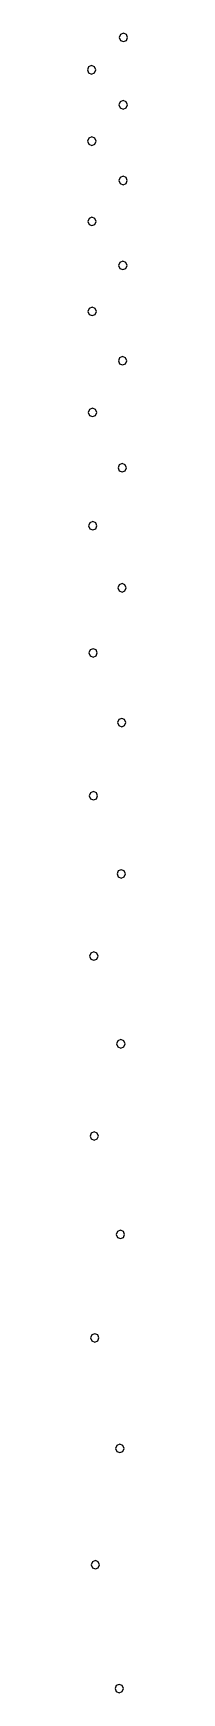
# Model space of a CAD drawing. Header units: metres. Extents: x -8 to 4, y 8 to 498.
import ezdxf

# ---------------------------------------------------------------- set-up
doc = ezdxf.new("R2010")
doc.units = ezdxf.units.M

msp = doc.modelspace()

# ---------------------------------------------------------------- linework, layer by layer
for p, q in [((2.08482, 497.822), (1.71872, 496.939)), ((1.71872, 496.939), (2.08482, 496.055)), ((2.96872, 498.189), (2.08482, 497.822)), ((2.08482, 496.055), (2.96872, 495.689)), ((3.8526, 497.822), (2.96872, 498.189)), ((2.96872, 495.689), (3.8526, 496.055)), ((4.21872, 496.939), (3.8526, 497.822)), ((3.8526, 496.055), (4.21872, 496.939)), ((-7.32845, 488.26), (-7.69455, 487.376)), ((-7.69455, 487.376), (-7.32845, 486.492)), ((-6.44455, 488.626), (-7.32845, 488.26)), ((-7.32845, 486.492), (-6.44455, 486.126)), ((-5.56067, 488.26), (-6.44455, 488.626)), ((-6.44455, 486.126), (-5.56067, 486.492)), ((-5.19455, 487.376), (-5.56067, 488.26)), ((-5.56067, 486.492), (-5.19455, 487.376)), ((2.03508, 477.922), (1.66896, 477.038)), ((1.66896, 477.038), (2.03508, 476.154)), ((2.91896, 478.288), (2.03508, 477.922)), ((2.03508, 476.154), (2.91896, 475.788)), ((3.80284, 477.922), (2.91896, 478.288)), ((2.91896, 475.788), (3.80284, 476.154)), ((4.16896, 477.038), (3.80284, 477.922)), ((3.80284, 476.154), (4.16896, 477.038)), ((-7.27573, 467.176), (-7.64185, 466.292)), ((-7.64185, 466.292), (-7.27573, 465.408)), ((-6.39185, 467.542), (-7.27573, 467.176)), ((-5.50797, 467.176), (-6.39185, 467.542)), ((-5.14185, 466.292), (-5.50797, 467.176)), ((-5.50797, 465.408), (-5.14185, 466.292)), ((-7.27573, 465.408), (-6.39185, 465.042)), ((-6.39185, 465.042), (-5.50797, 465.408)), ((2.86311, 455.951), (1.97923, 455.585)), ((3.74701, 455.585), (2.86311, 455.951)), ((1.97923, 455.585), (1.61311, 454.701)), ((1.61311, 454.701), (1.97923, 453.817)), ((1.97923, 453.817), (2.86311, 453.451)), ((2.86311, 453.451), (3.74701, 453.817)), ((4.11311, 454.701), (3.74701, 455.585)), ((3.74701, 453.817), (4.11311, 454.701)), ((-7.21657, 443.51), (-7.58269, 442.626)), ((-7.58269, 442.626), (-7.21657, 441.743)), ((-6.33269, 443.876), (-7.21657, 443.51)), ((-7.21657, 441.743), (-6.33269, 441.376)), ((-5.44881, 443.51), (-6.33269, 443.876)), ((-6.33269, 441.376), (-5.44881, 441.743)), ((-5.08269, 442.626), (-5.44881, 443.51)), ((-5.44881, 441.743), (-5.08269, 442.626)), ((1.91655, 430.512), (1.55043, 429.628)), ((1.55043, 429.628), (1.91655, 428.744)), ((2.80043, 430.878), (1.91655, 430.512)), ((1.91655, 428.744), (2.80043, 428.378)), ((3.68433, 430.512), (2.80043, 430.878)), ((2.80043, 428.378), (3.68433, 428.744)), ((4.05043, 429.628), (3.68433, 430.512)), ((3.68433, 428.744), (4.05043, 429.628)), ((-7.15016, 416.947), (-7.51628, 416.063)), ((-6.26628, 417.313), (-7.15016, 416.947)), ((-5.38239, 416.947), (-6.26628, 417.313)), ((-5.01628, 416.063), (-5.38239, 416.947)), ((-7.51628, 416.063), (-7.15016, 415.179)), ((-7.15016, 415.179), (-6.26628, 414.813)), ((-6.26628, 414.813), (-5.38239, 415.179)), ((-5.38239, 415.179), (-5.01628, 416.063)), ((1.84619, 402.369), (1.48009, 401.485)), ((2.73009, 402.735), (1.84619, 402.369)), ((3.61397, 402.369), (2.73009, 402.735)), ((3.98009, 401.485), (3.61397, 402.369)), ((1.48009, 401.485), (1.84619, 400.601)), ((1.84619, 400.601), (2.73009, 400.235)), ((2.73009, 400.235), (3.61397, 400.601)), ((3.61397, 400.601), (3.98009, 401.485)), ((-7.07562, 387.131), (-7.44173, 386.247)), ((-6.19173, 387.497), (-7.07562, 387.131)), ((-5.30785, 387.131), (-6.19173, 387.497)), ((-4.94173, 386.247), (-5.30785, 387.131)), ((-7.44173, 386.247), (-7.07562, 385.363)), ((-7.07562, 385.363), (-6.19173, 384.997)), ((-6.19173, 384.997), (-5.30785, 385.363)), ((-5.30785, 385.363), (-4.94173, 386.247)), ((1.76723, 370.78), (1.40111, 369.896)), ((1.40111, 369.896), (1.76723, 369.012)), ((2.65111, 371.146), (1.76723, 370.78)), ((1.76723, 369.012), (2.65111, 368.646)), ((3.53499, 370.78), (2.65111, 371.146)), ((2.65111, 368.646), (3.53499, 369.012)), ((3.90111, 369.896), (3.53499, 370.78)), ((3.53499, 369.012), (3.90111, 369.896)), ((-6.99194, 353.663), (-7.35806, 352.779)), ((-6.10806, 354.029), (-6.99194, 353.663)), ((-5.22418, 353.663), (-6.10806, 354.029)), ((-4.85806, 352.779), (-5.22418, 353.663)), ((-7.35806, 352.779), (-6.99194, 351.895)), ((-6.99194, 351.895), (-6.10806, 351.529)), ((-6.10806, 351.529), (-5.22418, 351.895)), ((-5.22418, 351.895), (-4.85806, 352.779)), ((1.67857, 335.322), (1.31247, 334.439)), ((1.31247, 334.439), (1.67857, 333.555)), ((2.56247, 335.689), (1.67857, 335.322)), ((1.67857, 333.555), (2.56247, 333.189)), ((3.44635, 335.322), (2.56247, 335.689)), ((2.56247, 333.189), (3.44635, 333.555)), ((3.81247, 334.439), (3.44635, 335.322)), ((3.44635, 333.555), (3.81247, 334.439)), ((-6.89804, 316.097), (-7.26414, 315.213)), ((-7.26414, 315.213), (-6.89804, 314.33)), ((-6.01414, 316.463), (-6.89804, 316.097)), ((-6.89804, 314.33), (-6.01414, 313.963)), ((-5.13026, 316.097), (-6.01414, 316.463)), ((-6.01414, 313.963), (-5.13026, 314.33)), ((-4.76414, 315.213), (-5.13026, 316.097)), ((-5.13026, 314.33), (-4.76414, 315.213)), ((1.57909, 295.523), (1.21297, 294.639)), ((1.21297, 294.639), (1.57909, 293.755)), ((2.46297, 295.889), (1.57909, 295.523)), ((3.34685, 295.523), (2.46297, 295.889)), ((3.71297, 294.639), (3.34685, 295.523)), ((3.34685, 293.755), (3.71297, 294.639)), ((1.57909, 293.755), (2.46297, 293.389)), ((2.46297, 293.389), (3.34685, 293.755)), ((-6.79262, 273.931), (-7.15874, 273.048)), ((-7.15874, 273.048), (-6.79262, 272.164)), ((-5.90874, 274.298), (-6.79262, 273.931)), ((-6.79262, 272.164), (-5.90874, 271.798)), ((-5.02486, 273.931), (-5.90874, 274.298)), ((-5.90874, 271.798), (-5.02486, 272.164)), ((-4.65874, 273.048), (-5.02486, 273.931)), ((-5.02486, 272.164), (-4.65874, 273.048)), ((1.46739, 250.85), (1.10129, 249.966)), ((1.10129, 249.966), (1.46739, 249.082)), ((2.35129, 251.216), (1.46739, 250.85)), ((3.23517, 250.85), (2.35129, 251.216)), ((3.60129, 249.966), (3.23517, 250.85)), ((3.23517, 249.082), (3.60129, 249.966)), ((1.46739, 249.082), (2.35129, 248.716)), ((2.35129, 248.716), (3.23517, 249.082)), ((-6.6743, 226.602), (-7.04041, 225.718)), ((-7.04041, 225.718), (-6.6743, 224.834)), ((-5.79041, 226.968), (-6.6743, 226.602)), ((-4.90652, 226.602), (-5.79041, 226.968)), ((-4.54041, 225.718), (-4.90652, 226.602)), ((-4.90652, 224.834), (-4.54041, 225.718)), ((-6.6743, 224.834), (-5.79041, 224.468)), ((-5.79041, 224.468), (-4.90652, 224.834)), ((2.22592, 201.073), (1.34204, 200.706)), ((3.1098, 200.706), (2.22592, 201.073)), ((1.34204, 200.706), (0.97592, 199.823)), ((0.97592, 199.823), (1.34204, 198.939)), ((1.34204, 198.939), (2.22592, 198.573)), ((2.22592, 198.573), (3.1098, 198.939)), ((3.47592, 199.823), (3.1098, 200.706)), ((3.1098, 198.939), (3.47592, 199.823)), ((-6.54149, 173.477), (-6.90759, 172.593)), ((-6.90759, 172.593), (-6.54149, 171.709)), ((-5.65759, 173.843), (-6.54149, 173.477)), ((-6.54149, 171.709), (-5.65759, 171.343)), ((-4.77371, 173.477), (-5.65759, 173.843)), ((-5.65759, 171.343), (-4.77371, 171.709)), ((-4.40759, 172.593), (-4.77371, 173.477)), ((-4.77371, 171.709), (-4.40759, 172.593)), ((1.20132, 144.423), (0.83522, 143.539)), ((0.83522, 143.539), (1.20132, 142.655)), ((2.08522, 144.789), (1.20132, 144.423)), ((1.20132, 142.655), (2.08522, 142.289)), ((2.9691, 144.423), (2.08522, 144.789)), ((2.08522, 142.289), (2.9691, 142.655)), ((3.33522, 143.539), (2.9691, 144.423)), ((2.9691, 142.655), (3.33522, 143.539)), ((-6.39241, 113.846), (-6.75853, 112.963)), ((-6.75853, 112.963), (-6.39241, 112.079)), ((-5.50853, 114.213), (-6.39241, 113.846)), ((-4.62463, 113.846), (-5.50853, 114.213)), ((-4.25853, 112.963), (-4.62463, 113.846)), ((-4.62463, 112.079), (-4.25853, 112.963)), ((-6.39241, 112.079), (-5.50853, 111.713)), ((-5.50853, 111.713), (-4.62463, 112.079)), ((1.0434, 81.2463), (0.67728, 80.3624)), ((0.67728, 80.3624), (1.0434, 79.4786)), ((1.92728, 81.6124), (1.0434, 81.2463)), ((1.0434, 79.4786), (1.92728, 79.1124)), ((2.81116, 81.2463), (1.92728, 81.6124)), ((1.92728, 79.1124), (2.81116, 79.4786)), ((3.17728, 80.3624), (2.81116, 81.2463)), ((2.81116, 79.4786), (3.17728, 80.3624)), ((-6.22508, 46.9138), (-6.59119, 46.0299)), ((-6.59119, 46.0299), (-6.22508, 45.146)), ((-5.34119, 47.2799), (-6.22508, 46.9138)), ((-6.22508, 45.146), (-5.34119, 44.7799)), ((-4.45731, 46.9138), (-5.34119, 47.2799)), ((-5.34119, 44.7799), (-4.45731, 45.146)), ((-4.09119, 46.0299), (-4.45731, 46.9138)), ((-4.45731, 45.146), (-4.09119, 46.0299)), ((0.8661, 10.3339), (0.5, 9.45)), ((1.75, 10.7), (0.8661, 10.3339)), ((2.63388, 10.3339), (1.75, 10.7)), ((3, 9.45), (2.63388, 10.3339)), ((0.5, 9.45), (0.8661, 8.56612)), ((0.8661, 8.56612), (1.75, 8.2)), ((1.75, 8.2), (2.63388, 8.56612)), ((2.63388, 8.56612), (3, 9.45))]:
    msp.add_line(p, q)

doc.saveas('drawing.dxf')
